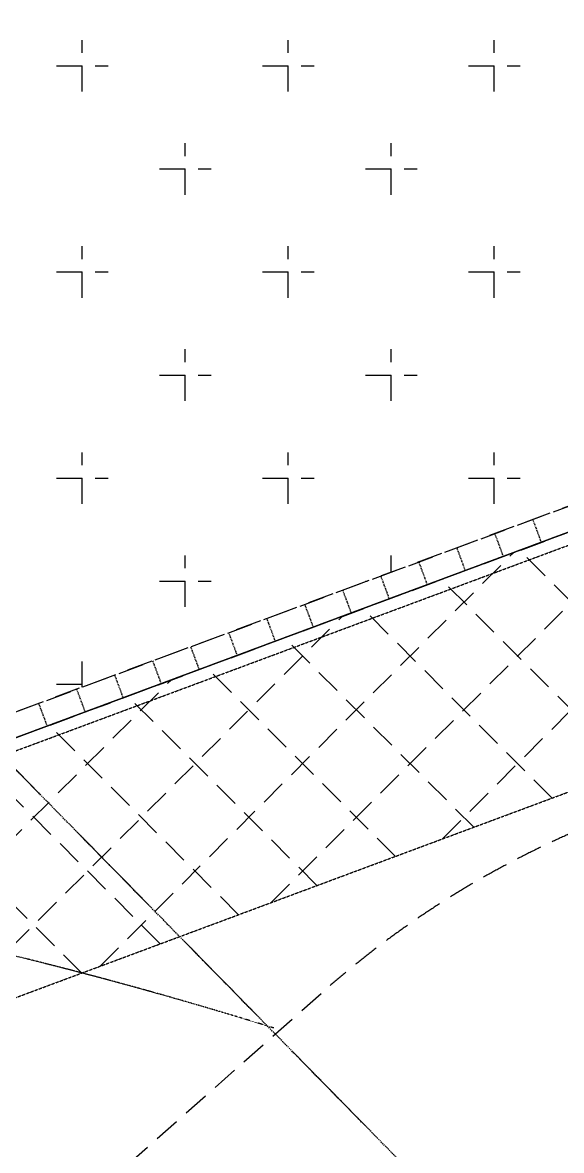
# Model space of a CAD drawing. Header units: millimetres. Extents: x 832728086 to 834530684, y 817551485 to 818349469.
# Drawn here: x 834417102 to 834430391, y 817876132 to 817903927 of the extents above; entities that cross this region are included whole.
import ezdxf

# ---------------------------------------------------------------- set-up
doc = ezdxf.new("R2010")
doc.units = ezdxf.units.MM
doc.header["$LTSCALE"] = 100
doc.linetypes.add('Hidden', pattern=[9.525, 6.35, -3.175])
doc.layers.add('+C-160', color=160, linetype='Hidden')

# ---------------------------------------------------------------- blocks, each defined once
blk = doc.blocks.new('A$C062A3D83')
at = {"layer": '+C-160', "ltscale": 0.01}
for p, q in [((161762, -93620), (83712, -122637)), ((83817, -122918), (161867, -93901)), ((118591, -109670), (83712, -122637)), ((85803, -128261), (120681, -115294))]:
    blk.add_line(p, q, dxfattribs=at)
at = {"layer": '+C-160'}
for p, q in [((95242, -103035), (95242, -101765)), ((100322, -103035), (100322, -101765)), ((105402, -103035), (105402, -101765)), ((94607, -102400), (95877, -102400)), ((99687, -102400), (100957, -102400)), ((104767, -102400), (106037, -102400)), ((97782, -105575), (97782, -104305)), ((102862, -105575), (102862, -104305)), ((97147, -104940), (98417, -104940)), ((102227, -104940), (103497, -104940)), ((95242, -108115), (95242, -106845)), ((100322, -108115), (100322, -106845)), ((105402, -108115), (105402, -106845)), ((94607, -107480), (95877, -107480)), ((99687, -107480), (100957, -107480)), ((104767, -107480), (106037, -107480)), ((118381, -109108), (86202, -121071)), ((92578, -118701), (118381, -109108)), ((97782, -110655), (97782, -109385)), ((102862, -110655), (102862, -109385)), ((86411, -121634), (118591, -109670)), ((97147, -110020), (98417, -110020)), ((102227, -110020), (103497, -110020)), ((104124, -121449), (114314, -111260)), ((95242, -113195), (95242, -111925)), ((100322, -113195), (100322, -111925)), ((105402, -113195), (105402, -111925)), ((94607, -112560), (95877, -112560)), ((99687, -112560), (100957, -112560)), ((104767, -112560), (106037, -112560)), ((99903, -123019), (110093, -112829)), ((95683, -124588), (105872, -114398)), ((97782, -115735), (97782, -114465)), ((102862, -114877), (102862, -114465)), ((110694, -119007), (106028, -114341)), ((108761, -119726), (104095, -115059)), ((97147, -115100), (98417, -115100)), ((102227, -115100), (102263, -115100)), ((106828, -120444), (102162, -115778)), ((91462, -126157), (101651, -115968)), ((104895, -121163), (100229, -116496)), ((95242, -117710), (95242, -117005)), ((102962, -121882), (98296, -117215)), ((87241, -127726), (97430, -117537)), ((94607, -117640), (95431, -117640)), ((101029, -122600), (96363, -117934)), ((99096, -123319), (94430, -118652)), ((97163, -124037), (92497, -119371)), ((95230, -124756), (90564, -120090)), ((92807, -132622), (101356, -125063))]:
    blk.add_line(p, q, dxfattribs=at)
at = {"layer": '+C-160', "ltscale": 0.04}
for points in [[(106350, -113581), (106559, -114143)], [(105413, -113929), (105622, -114492)], [(104475, -114278), (104684, -114840)], [(103538, -114626), (103747, -115188)], [(102601, -114975), (102810, -115537)], [(101663, -115323), (101872, -115885)], [(100726, -115671), (100935, -116234)], [(99789, -116020), (99998, -116582)], [(98851, -116368), (99060, -116931)], [(97914, -116717), (98123, -117279)], [(96977, -117065), (97186, -117628)], [(96039, -117414), (96248, -117976)], [(95102, -117762), (95311, -118325)], [(94165, -118111), (94374, -118673)]]:
    blk.add_lwpolyline(points, dxfattribs=at)
at = {"layer": '+C-160'}
blk.add_arc((116835, -142977), 23675, 111.1592, 130.8293, dxfattribs=at)
at = {"layer": '+C-160', "ltscale": 5e-05}
blk.add_arc((67638, -229988), 108790, 72.71535, 83.10475, dxfattribs=at)
at = {"layer": '+C-160', "ltscale": 4}
blk.add_open_spline([(60391, -85926), (83313, -109267), (106235, -132607)], degree=2, dxfattribs=at)
at = {"layer": '+C-160', "ltscale": 0.05}
blk.add_open_spline([(106235, -132607), (91662, -117768), (77089, -102929)], degree=2, dxfattribs=at)

msp = doc.modelspace()

# ---------------------------------------------------------------- block references
at = {"layer": '+C-160', "ltscale": 5}
msp.add_blockref('A$C062A3D83', (834323333.3128, 818005260.0327), dxfattribs=at)

doc.saveas('drawing.dxf')
